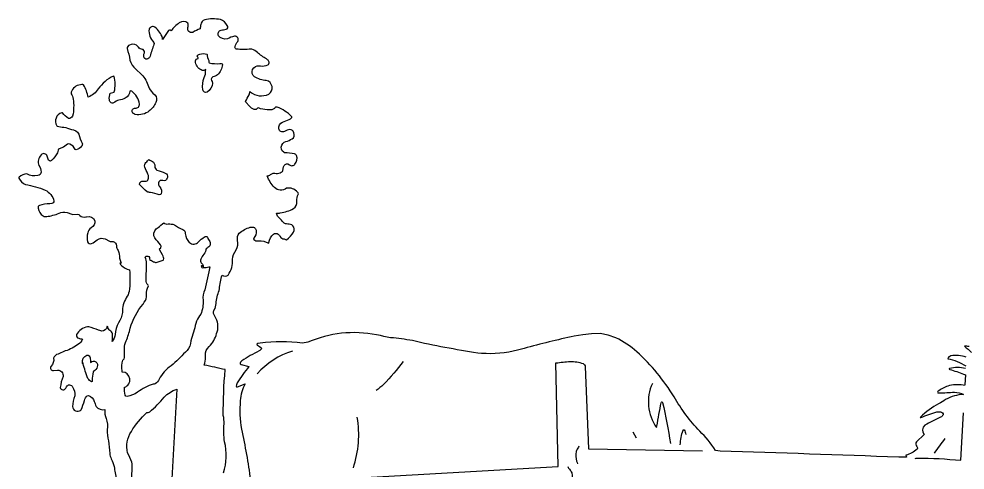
# Model space of a CAD drawing. Extents: x 0.8 to 37.1, y 0.9 to 38.3.
# Drawn here: x 1.1 to 15.48, y 30.45 to 37.31 of the extents above; entities that cross this region are included whole.
import ezdxf

# ---------------------------------------------------------------- set-up
doc = ezdxf.new("R2010")
doc.units = 0
doc.linetypes.add('0', pattern=[0])
doc.layers.add('1', color=7, linetype='0')

msp = doc.modelspace()

# ---------------------------------------------------------------- linework, layer by layer
at = {"layer": '1'}
msp.add_line((10.428337, 31.032913), (10.477745, 30.937973), dxfattribs=at)
for points in [[(4.206604, 30.405426, 0.13049), (4.222293, 30.880716, -0.071039), (4.21408, 31.15064, 0.054702), (4.202178, 31.281403, -0.022806), (4.230461, 31.977036, 0.005376), (3.911078, 32.04612, 0.12104), (3.930008, 32.167763), (3.931107, 32.193108, -0.233315), (3.988508, 32.32922, 0.130883), (4.099923, 32.526009, 0.217377), (4.090759, 32.757782), (4.052505, 32.829857, -0.226836), (4.064074, 32.885712, 0.133785), (4.091148, 32.985527, -0.04177), (4.137131, 33.181114), (4.142075, 33.206078, -0.062453), (4.185356, 33.415131, 0.350119), (4.276901, 33.415451, 0.170351), (4.340987, 33.652351, -0.140092), (4.396945, 33.799706, 0.209905), (4.417285, 33.943542, -0.204345), (4.443115, 34.052872, -0.100633), (4.612785, 34.143509), (4.638443, 34.145844, -0.453191), (4.700456, 34.084915, -0.205787), (4.666328, 33.97821), (4.662979, 33.962112, 0.288889), (4.740054, 33.935474, -0.139974), (4.89167, 33.901199), (4.896172, 33.908691, -0.187412), (4.965123, 34.038952, -0.472887), (5.063226, 34.00489, 0.256618), (5.125691, 33.964432, -0.099092), (5.164352, 33.949303, 0.06541), (5.270484, 34.067436, 0.349611), (5.258421, 34.162502, 0.260457), (5.183211, 34.191589), (5.164771, 34.192616), (5.146331, 34.193634, -0.12249), (5.085618, 34.251228), (5.038383, 34.295944, -0.221247), (5.012033, 34.358231, 0.156237), (5.068594, 34.359875, 0.074395), (5.269759, 34.426407, 0.300313), (5.317341, 34.533821, -0.113778), (5.34343, 34.648399, 0.262042), (5.329495, 34.677162, 0.264802), (5.161552, 34.735207, -0.40084), (4.978745, 34.749435, -0.10512), (4.871004, 34.922562, 0.171139), (4.917386, 34.944004, -0.208849), (5.00764, 34.962589), (5.02366, 34.962078, 0.241164), (5.099471, 34.992577, 0.175894), (5.109355, 35.036297, -0.292851), (5.163848, 35.109447), (5.172923, 35.109406), (5.181686, 35.107048), (5.208092, 35.090317, 0.418938), (5.289393, 35.102737, 0.28161), (5.315572, 35.232868, 0.176062), (5.284061, 35.258915, -0.005762), (5.133679, 35.276726), (5.121821, 35.281986, -0.396772), (5.09268, 35.391533, -0.260272), (5.178968, 35.454311, 0.080548), (5.26786, 35.502419, 0.293744), (5.2634, 35.604507), (5.254562, 35.616409, 0.27359), (5.175049, 35.617111), (5.130302, 35.600883, -0.536247), (5.046414, 35.640785, -0.394054), (5.101452, 35.739983, -0.05553), (5.204627, 35.781361, 0.097329), (5.243537, 35.809776), (5.245049, 35.820763), (5.23999, 35.829102, 0.088742), (5.021841, 35.970615, 0.290681), (4.97935, 35.950737, -0.107835), (4.941231, 35.928284), (4.870316, 35.930283, -0.120295), (4.734718, 35.957924), (4.723007, 35.954048, -0.407189), (4.671157, 35.935284, -0.147975), (4.597908, 35.985321), (4.542259, 36.04435), (4.537216, 36.054016, 0.01042), (4.595563, 36.157459, 0.079459), (4.60427, 36.205605), (4.610893, 36.203606, 0.297524), (4.891815, 36.167294, 0.666013), (4.855041, 36.374275, -0.116963), (4.676223, 36.428913, -0.762092), (4.749931, 36.599804), (4.766403, 36.598946, 0.174615), (4.879665, 36.611656, 0.554114), (4.872461, 36.690456), (4.856812, 36.703362, -0.059257), (4.720596, 36.801376, 0.117812), (4.637457, 36.848785), (4.620728, 36.851227, -0.054128), (4.398041, 36.851856, -0.391789), (4.381465, 36.892139, -0.130024), (4.422932, 36.969219, 0.592884), (4.371483, 37.049023, 0.066189), (4.26342, 37.006218, -0.289606), (4.129604, 37.055382, -0.528478), (4.167751, 37.137756, -0.050044), (4.24732, 37.152798, 0.558382), (4.262744, 37.211269, 0.156796), (4.158493, 37.300949, 0.095636), (3.919226, 37.29784, 0.27851), (3.861223, 37.224911, 0.065343), (3.851738, 37.160568, 0.051727), (3.737532, 37.106903, -0.6522), (3.66461, 37.178562, 0.167206), (3.662422, 37.244949, 0.406378), (3.533341, 37.250076, 0.090321), (3.410928, 37.132271, 0.398609), (3.35832, 37.122017, -0.039476), (3.277565, 37.00029), (3.279678, 37.007034), (3.279297, 37.018898, 0.146322), (3.16385, 37.186554, 0.418025), (3.072781, 37.156719, 0.229618), (3.144857, 36.954453, -0.26049), (3.146632, 36.924183, 0.005082), (3.088196, 36.742867), (3.079918, 36.725845, -0.875893), (2.992917, 36.752476), (2.99383, 36.764606), (2.996449, 36.776485, 0.368137), (2.984154, 36.846367), (2.974865, 36.847847, -0.200636), (2.912564, 36.881485), (2.896718, 36.897026), (2.881996, 36.913635, 0.245949), (2.776766, 36.913311, 0.327872), (2.739445, 36.85891, -0.039231), (2.783623, 36.685093, 0.155825), (2.87085, 36.547905), (2.958046, 36.466797, -0.143484), (3.062849, 36.281853, 0.148392), (3.162093, 36.158569, -0.329492), (3.176289, 36.039768, -0.144654), (3.075906, 35.911793, -0.232857), (2.863993, 35.858971), (2.851169, 35.864517), (2.839131, 35.871613, -0.676195), (2.844281, 35.949657), (2.854483, 35.953766), (2.865212, 35.956181, 0.511994), (2.927423, 36.01664, 0.202817), (2.811035, 36.211197), (2.793594, 36.219231), (2.781792, 36.212456, -0.270296), (2.7104, 36.107315, -0.114961), (2.614585, 36.076344, 0.067636), (2.532582, 36.033768, -0.512373), (2.470888, 36.078236, -0.131067), (2.483948, 36.183212), (2.541267, 36.194923), (2.545822, 36.202507, 0.107879), (2.544952, 36.436447), (2.53376, 36.440392, 0.140714), (2.301877, 36.245323, -0.129402), (2.149719, 36.120125, 0.078623), (2.07843, 36.306793, 0.268215), (2.053325, 36.312126, 0.271399), (1.897584, 36.217335, 0.107109), (1.889421, 36.172783, -0.158992), (1.91968, 36.092834, -0.090242), (1.912196, 35.832981, -0.336061), (1.848183, 35.796791, -0.101483), (1.759178, 35.884315), (1.745483, 35.884415, 0.483699), (1.669742, 35.685944), (1.677498, 35.678703, 0.073563), (1.778099, 35.665512, -0.026975), (1.893494, 35.629608, -0.265923), (2.005301, 35.560074, 0.077386), (2.05831, 35.419159, -0.282014), (2.047959, 35.374889, -0.180225), (1.965166, 35.320946), (1.9582, 35.323135), (1.952278, 35.327408, 0.145692), (1.871913, 35.408459, 0.198262), (1.835991, 35.40377), (1.771973, 35.362625), (1.706352, 35.336319, 0.311778), (1.694018, 35.316387, 0.018201), (1.682831, 35.272217, -0.024967), (1.593464, 35.155788, -0.580528), (1.541283, 35.178268), (1.52549, 35.223412, 0.616513), (1.433764, 35.242092, 0.274254), (1.397903, 35.081261, -0.160491), (1.433982, 34.982468, -0.34273), (1.381488, 34.927692, -0.196396), (1.215126, 34.95504, 0.150545), (1.098915, 34.903656), (1.0964, 34.897221), (1.095848, 34.890335, 0.178629), (1.195091, 34.792831, -0.054285), (1.494578, 34.70871, -0.214527), (1.628053, 34.541336, -0.355464), (1.593582, 34.502724), (1.566833, 34.497368, 0.0863), (1.407375, 34.475262, 0.3464), (1.388883, 34.431499, 0.211001), (1.463227, 34.314255, 0.203172), (1.538742, 34.309074, 0.063278), (1.73122, 34.366016, -0.199497), (1.857623, 34.356636, 0.061825), (1.916565, 34.338287), (1.988403, 34.340965, -0.206957), (2.022188, 34.322147, 0.267272), (2.111458, 34.301132), (2.125145, 34.303062, -0.382958), (2.250472, 34.241821, -0.339547), (2.191978, 34.132957, 0.21419), (2.141345, 34.056705, 0.103883), (2.138238, 33.922153, 0.457445), (2.201127, 33.897156, 0.096094), (2.285527, 33.952209, -0.264847), (2.405823, 33.964638), (2.469925, 33.932991, 0.132527), (2.527324, 33.924751, -0.383272), (2.579028, 33.860588, 0.131625), (2.602164, 33.788383, -0.121084), (2.625192, 33.672455), (2.651543, 33.594086, 0.185066), (2.631218, 33.594658, 0.22772), (2.653127, 33.560574, 0.140248), (2.775551, 33.497246, -0.063481), (2.7706, 33.166836, -0.099349), (2.728033, 33.07164, 0.146716), (2.667962, 32.846745, -0.13528), (2.606836, 32.687332, 0.109988), (2.558702, 32.513866, -0.10075), (2.514632, 32.40638, 0.053816), (2.51708, 32.519875, 0.196196), (2.478001, 32.573547, -0.20638), (2.445077, 32.630249), (2.438599, 32.636688), (2.4272, 32.603752, -0.386139), (2.324593, 32.570091), (2.303734, 32.576111, 0.038636), (2.159386, 32.628937), (2.138832, 32.62944, 0.218334), (1.97049, 32.511631, 0.443428), (2.004287, 32.455914, 0.065717), (2.059662, 32.441772, -0.213153), (2.000388, 32.36412, -0.077093), (1.800781, 32.260902), (1.691589, 32.214539, 0.245416), (1.622506, 32.150955, -0.245151), (1.582619, 32.026886, 0.691167), (1.619667, 31.964632), (1.682037, 31.969696, -0.487013), (1.766226, 31.873684, 0.060066), (1.724373, 31.705124, 0.727613), (1.806831, 31.696381), (1.813316, 31.706131), (1.819679, 31.715973, -0.678937), (1.909945, 31.7143, -0.175264), (1.945114, 31.579727, 0.072322), (1.909593, 31.414162, 0.572036), (2.032765, 31.358156), (2.039755, 31.366045, 0.066289), (2.09008, 31.507889, -0.161494), (2.131927, 31.578568), (2.154449, 31.581711, -0.27848), (2.241865, 31.492422, 0.014349), (2.2687, 31.418762, 0.266835), (2.402451, 31.369141, 0.122185), (2.421825, 31.233475, -0.108587), (2.438989, 31.062725, 0.081272), (2.455053, 30.895157, -0.046014), (2.475113, 30.703995, 0.090941), (2.499449, 30.620869, -0.009469), (2.543556, 30.504517, 0.038059), (2.577499, 30.30928, -0.060566)], [(15.483574, 31.994049, 0.130724), (15.236992, 31.992828), (15.231224, 31.988663), (15.233269, 31.984222), (15.242226, 31.97937, -0.02129), (15.453285, 31.910706), (15.4795, 31.896896), (15.470924, 31.748474), (15.469017, 31.737564), (15.447885, 31.740223, 0.105556), (15.211366, 31.727318, 0.102165), (15.059731, 31.642517), (15.054863, 31.632141), (15.062004, 31.625977), (15.079384, 31.623215, 0.00399), (15.315084, 31.633545, -0.110907), (15.452904, 31.599121, 0.112443), (15.179939, 31.524445), (15.179253, 31.521683, -0.070054), (15.071749, 31.456747, 0.075724), (14.799934, 31.2565), (14.795036, 31.247543), (14.803246, 31.247147, -0.03739), (15.046974, 31.333832), (15.082558, 31.33757, -0.305826), (15.14254, 31.306839), (15.142204, 31.292297, -0.095343), (15.104234, 31.253658, 0.026891), (14.862312, 31.131292, 0.404797), (14.851417, 30.991074), (14.738487, 30.880753, 0.472194), (14.744581, 30.808489, -0.267664), (14.745945, 30.766047, -0.122579), (14.576286, 30.676682), (14.58268, 30.644989), (14.467969, 30.645418, 0.002522), (11.753072, 30.735613), (11.68177, 30.749695, 0.063478), (11.442284, 31.040527, -0.054981), (11.051877, 31.563034, 0.071049), (10.488853, 32.248032, 0.06907), (10.168053, 32.460014), (10.050453, 32.503242), (9.929039, 32.526619), (9.797722, 32.522156), (9.664604, 32.505836), (9.534874, 32.48465, 0.019315), (8.773787, 32.298325), (8.675651, 32.27496, -0.083659), (8.125783, 32.224014), (8.069337, 32.229656, -0.019283), (7.075486, 32.417976, 0.022162), (6.744905, 32.463287), (6.692575, 32.471851), (6.640572, 32.482212), (6.588957, 32.494362), (6.528671, 32.505222, 0.156139), (5.488701, 32.392876), (5.406509, 32.382187, 0.057515), (4.761345, 32.381813), (4.728142, 32.373154), (4.711884, 32.362915), (4.715088, 32.351135, -0.097132), (4.78685, 32.297501, -0.064325), (4.745879, 32.262295, 0.029308), (4.48362, 32.109657), (4.46534, 32.0924), (4.456444, 32.077278), (4.458855, 32.064873), (4.474533, 32.055756), (4.591919, 32.026535, 0.032728), (4.413925, 31.774597), (4.401093, 31.747025), (4.396492, 31.72699), (4.40197, 31.716522), (4.419403, 31.717667), (4.535492, 31.760712, 0.127154), (4.460523, 31.507063, 0.072528), (4.478432, 31.072662, -0.019714), (4.614258, 30.30217)], [(15.536206, 32.328743, 0.059498), (15.466225, 32.332924, -0.030669), (15.571968, 32.23748, 0.181025)], [(4.855064, 30.251694), (9.292015, 30.501663), (9.292488, 30.504745), (9.257515, 32.078644, -0.025038), (9.474887, 32.101376, -0.088142), (9.670482, 32.069843, -0.203528), (9.703621, 32.023514), (9.751106, 30.772537), (11.485558, 30.73999)], [(6.936592, 32.101921, -0.028158), (6.637618, 31.751219, -0.048851), (6.523964, 31.661774)], [(15.492226, 32.165405, 0.143234), (15.258306, 32.185863, 0.196026), (15.211555, 32.143944, -0.090175), (15.486748, 32.033554)], [(2.808238, 30.169052, -0.026027), (2.818714, 30.473339, 0.043845), (2.813492, 30.567581, 0.008594), (2.747719, 30.711716, -0.202535), (2.804815, 31.037466, -0.073322), (3.039581, 31.323059, 0.155745), (3.083718, 31.333309, 0.038035), (3.302775, 31.557707, -0.112998), (3.495628, 31.682281, 0.003101), (3.417298, 30.226452, 0.010418)], [(10.722694, 31.767899, 0.267781), (10.786186, 31.097076), (10.792703, 31.119249, -0.005254), (10.855843, 31.473759), (10.860901, 31.482441), (10.867683, 31.489853), (10.87421, 31.485071), (10.879324, 31.478804, -0.009068), (10.999399, 30.855576)], [(14.716179, 30.626694), (14.733313, 30.630594), (14.7507, 30.633141, -0.021885), (15.410622, 30.598923), (15.452293, 31.321136)], [(11.146965, 30.835037, -0.0691), (11.188667, 31.054474, -0.504794), (11.206337, 31.062424, -0.090104), (11.230598, 30.992294)], [(9.605064, 30.814194), (9.601585, 30.799393, 0.09018), (9.56321, 30.731018, 0.059343), (9.56974, 30.583649, -0.187891), (9.584236, 30.543365)], [(9.438408, 30.501694, 0.154388), (9.46163, 30.463749, -0.047283), (9.499229, 30.407715, -0.123793), (9.478698, 30.239258), (9.469207, 30.204533, -0.186984), (9.409782, 30.097534), (9.384605, 30.088669), (9.381416, 30.09436, 0.222917), (9.396736, 30.147537)]]:
    msp.add_lwpolyline(points, format="xyb", dxfattribs=at)
for points in [[(3.934563, 36.541107), (3.90847, 36.524269), (3.882477, 36.524902, -0.238665), (3.777566, 36.648872), (3.778252, 36.675911), (3.791718, 36.696388), (3.820335, 36.707169, 0.271811), (3.799989, 36.744423, -0.219923), (3.844445, 36.775887, -0.132188), (3.950668, 36.775864), (3.955566, 36.771355, 0.090489), (3.979744, 36.678123), (3.98175, 36.665642, 0.316908), (3.988615, 36.642067, 0.081893), (4.149757, 36.63232), (4.168241, 36.631104), (4.186569, 36.628426), (4.190384, 36.615631, -0.166773), (4.115396, 36.460266, -0.123202), (4.041145, 36.42894, 0.555226), (4.034874, 36.359924), (4.03894, 36.332634, -0.232466), (3.955513, 36.197945), (3.931641, 36.191795, -0.302964), (3.889382, 36.23362, -0.098322), (3.908881, 36.419769, 0.16529), (3.933106, 36.528091)], [(2.977715, 34.842628), (3.013855, 34.841537, 0.407569), (3.059329, 34.871433, 0.234633), (3.055546, 34.950832, 0.013893), (3.007189, 35.058056, -0.267946), (3.026754, 35.126244, -0.024021), (3.072227, 35.174416, 0.092984), (3.123995, 35.144806, -0.286181), (3.159908, 35.068584, 0.258843), (3.192726, 35.01255, -0.028553), (3.320717, 34.965195, -0.395673), (3.353042, 34.898907, -0.113317), (3.321675, 34.856007, -0.256942), (3.281419, 34.851902, 0.075155), (3.243423, 34.853912, 0.517537), (3.238459, 34.756264, -0.297438), (3.257432, 34.653069, -0.231719), (3.228857, 34.636871, -0.00221), (3.094223, 34.672623, -0.175166), (3.043961, 34.683624, -0.04117), (2.929451, 34.792297), (2.935638, 34.817673, -0.307523)], [(2.665207, 31.959717, -0.093022), (2.673339, 32.118782, 0.341726), (2.700129, 32.177467, 0.02088), (2.69921, 32.305801, -0.113283), (2.725207, 32.414562, 0.050434), (2.786288, 32.607876, -0.10155), (2.981803, 32.974251), (3.000443, 33.001831, 0.216698), (3.033139, 33.112743, -0.133125), (3.06424, 33.249626), (3.058151, 33.262665, -0.221661), (3.03167, 33.338764, -0.051553), (3.035537, 33.475143), (3.035614, 33.59108, 0.114007), (3.016166, 33.687218), (3.017525, 33.695236, -0.320943), (3.069211, 33.698235, -0.224876), (3.080711, 33.660538), (3.0839, 33.643028, -0.137594), (3.138086, 33.61895, 0.079028), (3.183334, 33.605621), (3.289658, 33.642418), (3.293388, 33.645302, 0.207655), (3.280027, 33.720711), (3.235893, 33.79657), (3.23085, 33.811935), (3.253044, 33.831528), (3.257378, 33.853012), (3.248138, 33.876266), (3.229538, 33.901146, -0.099186), (3.14679, 34.014107, -0.313916), (3.210371, 34.138481, 0.019159), (3.296349, 34.211296, 0.288877), (3.36327, 34.192421, -0.116296), (3.459549, 34.180229, 0.079194), (3.588081, 34.108025, -0.2836), (3.624583, 34.04657, 0.152962), (3.685493, 33.909557, 0.417961), (3.825029, 33.921001, -0.053911), (3.914982, 33.995838, -0.111092), (3.952766, 34.002686), (3.964249, 33.990387, 0.12868), (3.996292, 33.926052, -0.243853), (3.995104, 33.857628, -0.003966), (3.943245, 33.815857), (3.938061, 33.799778, -0.10557), (3.892505, 33.711548, 0.105773), (3.854022, 33.640404, 0.261635), (3.877237, 33.593628, -0.201611), (3.897218, 33.541924, 0.463054), (3.863724, 33.551773, 0.442211), (3.901168, 33.528152, 0.101737), (3.980209, 33.541557), (3.996696, 33.540611), (3.982513, 33.463875), (3.921593, 33.19146, 0.180333), (3.895167, 33.034355, -0.114819), (3.859146, 32.822121, 0.036103), (3.794258, 32.714775, -0.015952), (3.717987, 32.449192), (3.70988, 32.414791, -0.15712), (3.652283, 32.267136, 0.000394), (3.440757, 32.059223), (3.409637, 32.034431, 0.144304), (3.227799, 31.829954, -0.124607), (3.166262, 31.760969, -0.152934), (3.136986, 31.758713, 0.070437), (2.898441, 31.63369, -0.08931), (2.740936, 31.566677, -0.285732), (2.708184, 31.589161, -0.067216), (2.699394, 31.709839, 0.848193), (2.667389, 31.941206)], [(2.177629, 32.157402, -0.014811), (2.183708, 32.087837, -0.812739), (2.286828, 32.020107, -0.191961), (2.231422, 31.95027), (2.225449, 31.941727, 0.08453), (2.211258, 31.814285), (2.20887, 31.798187), (2.199242, 31.791351, -0.157765), (2.145529, 31.842039, -0.026981), (2.070526, 32.069031), (2.064629, 32.081024), (2.064735, 32.061165), (2.063185, 32.069969), (2.062153, 32.078854, -0.398446), (2.130119, 32.195244, -0.471308)]]:
    msp.add_lwpolyline(points, format="xyb", close=True, dxfattribs=at)
for centre, radius, start, end in [((5.606472, 31.115519), 1.196623, 107.120304, 138.188568), ((4.6387, 30.99037), 1.620963, -18.205724, 9.324986), ((18.921717, 27.966375), 4.780835, 141.718736, 145.006361)]:
    msp.add_arc(centre, radius, start, end, dxfattribs=at)

doc.saveas('drawing.dxf')
